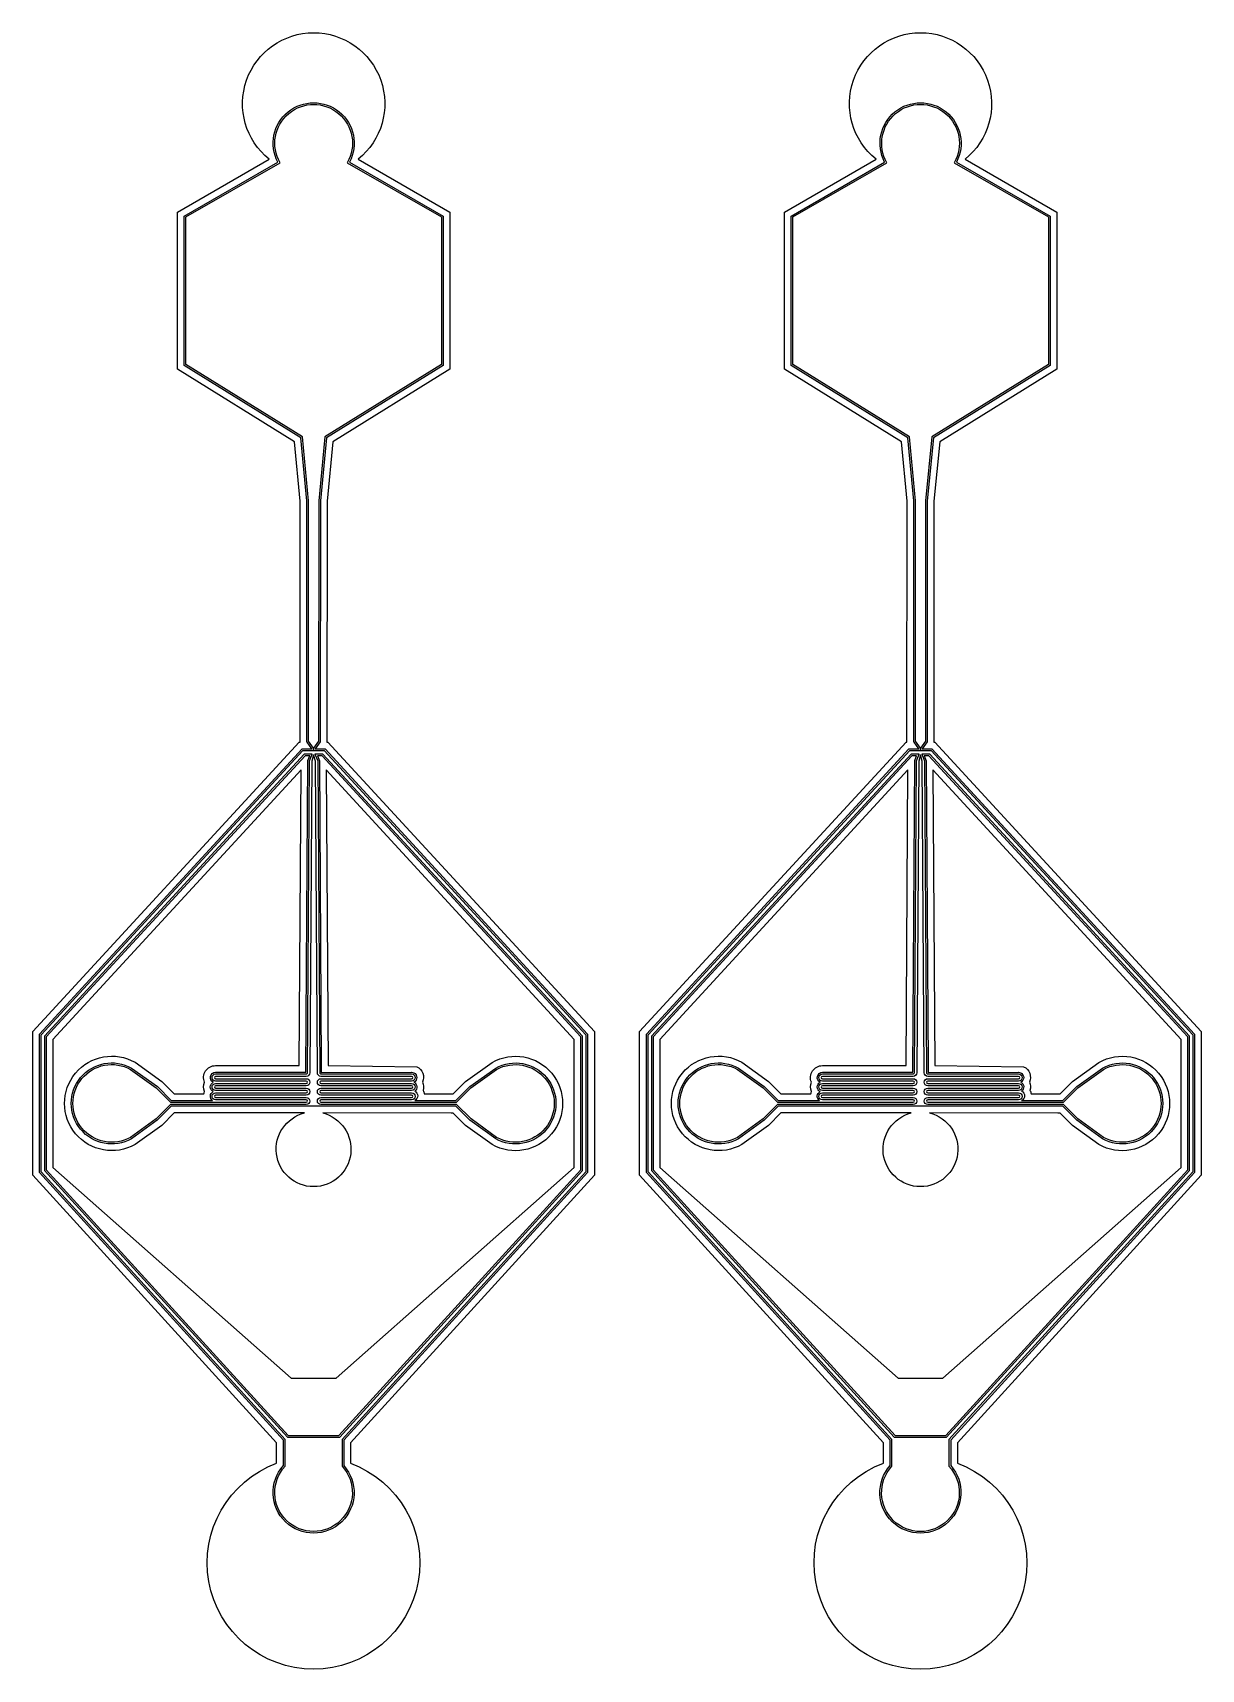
# Model space of a CAD drawing. Header units: inches. Extents: x -17.4 to 17.4, y -25.7 to 23.
import ezdxf

# ---------------------------------------------------------------- set-up
doc = ezdxf.new("R2010")
doc.units = ezdxf.units.IN
doc.header["$MEASUREMENT"] = 0

msp = doc.modelspace()

# ---------------------------------------------------------------- linework, layer by layer
for points in [[(-9.425, 1.854), (-9.425, 1.886), (-9.421, 9.026), (-9.592, 10.793), (-13.072, 12.952), (-13.072, 17.624), (-10.344, 19.199, -2.845548), (-7.699, 19.199), (-4.971, 17.624), (-4.971, 12.952), (-8.45, 10.793), (-8.621, 9.025), (-8.625, 1.854), (-8.596, 1.854), (-0.675, -6.753), (-0.675, -11.025), (-7.926, -18.987), (-7.926, -19.594, -5.579235), (-10.123, -19.594), (-10.123, -18.987), (-17.375, -11.025), (-17.375, -6.753), (-9.453, 1.854)], [(8.621, 1.854), (8.621, 1.886), (8.624, 9.026), (8.454, 10.793), (4.974, 12.952), (4.974, 17.624), (7.702, 19.199, -2.845548), (10.347, 19.199), (13.075, 17.624), (13.075, 12.952), (9.595, 10.793), (9.424, 9.025), (9.421, 1.854), (9.449, 1.854), (17.371, -6.753), (17.371, -11.025), (10.12, -18.987), (10.12, -19.594, -5.579235), (7.922, -19.594), (7.922, -18.987), (0.671, -11.025), (0.671, -6.753), (8.593, 1.854)], [(-9.225, 1.867), (-9.225, 1.886), (-9.221, 9.036), (-9.403, 10.911), (-12.872, 13.063), (-12.872, 17.509), (-10.089, 19.115, -1.651909), (-7.954, 19.115), (-5.171, 17.509), (-5.171, 13.063), (-8.64, 10.911), (-8.821, 9.035), (-8.825, 1.867), (-8.972, 1.658), (-8.972, 1.654), (-8.684, 1.654), (-0.875, -6.831), (-0.875, -10.948), (-8.126, -18.91), (-8.126, -19.667, -2.233973), (-9.923, -19.667), (-9.923, -18.91), (-17.175, -10.948), (-17.175, -6.831), (-9.365, 1.654), (-9.077, 1.654), (-9.077, 1.658), (-9.215, 1.854)], [(8.821, 1.867), (8.821, 1.886), (8.824, 9.036), (8.643, 10.911), (5.174, 13.063), (5.174, 17.509), (7.957, 19.115, -1.651909), (10.092, 19.115), (12.875, 17.509), (12.875, 13.063), (9.406, 10.911), (9.224, 9.035), (9.221, 1.867), (9.074, 1.658), (9.074, 1.654), (9.362, 1.654), (17.171, -6.831), (17.171, -10.948), (9.92, -18.91), (9.92, -19.667, -2.233973), (8.122, -19.667), (8.122, -18.91), (0.871, -10.948), (0.871, -6.831), (8.68, 1.654), (8.969, 1.654), (8.969, 1.658), (8.831, 1.854)]]:
    msp.add_lwpolyline(points, format="xyb", close=True)
for points in [[(-9.175, 1.883), (-9.171, 9.038), (-9.355, 10.94), (-12.822, 13.091), (-12.822, 17.48), (-10.022, 19.096, -1.732051), (-8.021, 19.096), (-5.221, 17.48), (-5.221, 13.091), (-8.687, 10.94), (-8.871, 9.037), (-8.875, 1.883), (-9.022, 1.674), (-9.022, 1.604), (-8.706, 1.604), (-0.925, -6.851), (-0.925, -10.929), (-8.176, -18.891), (-8.176, -19.687, -2.283917), (-9.873, -19.687), (-9.873, -18.891), (-17.125, -10.929), (-17.125, -6.851), (-9.343, 1.604), (-9.027, 1.604), (-9.027, 1.674), (-9.175, 1.883)], [(8.871, 1.883), (8.874, 9.038), (8.691, 10.94), (5.224, 13.091), (5.224, 17.48), (8.024, 19.096, -1.732051), (10.025, 19.096), (12.825, 17.48), (12.825, 13.091), (9.358, 10.94), (9.174, 9.037), (9.171, 1.883), (9.024, 1.674), (9.024, 1.604), (9.34, 1.604), (17.121, -6.851), (17.121, -10.929), (9.87, -18.891), (9.87, -19.687, -2.283917), (8.172, -19.687), (8.172, -18.891), (0.921, -10.929), (0.921, -6.851), (8.702, 1.604), (9.019, 1.604), (9.019, 1.674), (8.871, 1.883)], [(-4.936, -8.926), (-8.807, -8.925, -1), (-8.807, -8.715), (-6.108, -8.715, 1), (-6.108, -8.645), (-8.807, -8.645, -1), (-8.807, -8.435), (-6.108, -8.435, 1), (-6.108, -8.365), (-8.807, -8.365, -1), (-8.807, -8.155), (-6.108, -8.155, 1), (-6.108, -8.085), (-8.807, -8.085, -0.414214), (-8.912, -7.98), (-8.971, 1.291), (-9.025, 1.479), (-9.075, 1.291), (-9.135, -7.98, -0.414214), (-9.24, -8.085), (-11.939, -8.085, 1), (-11.939, -8.155), (-9.24, -8.155, -1), (-9.24, -8.365), (-11.939, -8.365, 1), (-11.939, -8.435), (-9.24, -8.435, -1), (-9.24, -8.645), (-11.939, -8.645, 1), (-11.939, -8.715), (-9.24, -8.715, -1), (-9.24, -8.925), (-13.111, -8.925), (-13.277, -8.925), (-13.704, -9.352), (-14.466, -9.901, -1.695798), (-14.466, -7.879), (-13.702, -8.429), (-13.277, -8.855), (-13.111, -8.855), (-9.24, -8.855, 0.999885), (-9.24, -8.785), (-11.939, -8.785, -1), (-11.939, -8.575), (-9.24, -8.575, 1), (-9.24, -8.505), (-11.939, -8.505, -1), (-11.939, -8.295), (-9.24, -8.295, 1), (-9.24, -8.225), (-11.939, -8.225, -1), (-11.939, -8.015), (-9.24, -8.015, 0.414214), (-9.205, -7.98), (-9.145, 1.3), (-9.065, 1.504), (-9.299, 1.504), (-17.025, -6.89), (-17.025, -10.89), (-9.802, -18.82), (-8.247, -18.82), (-1.025, -10.89), (-1.025, -6.89), (-8.75, 1.504), (-8.985, 1.504), (-8.901, 1.3), (-8.842, -7.98, 0.414214), (-8.807, -8.015), (-6.108, -8.015, -1), (-6.108, -8.225), (-8.807, -8.225, 1), (-8.807, -8.295), (-6.108, -8.295, -1), (-6.108, -8.505), (-8.807, -8.505, 1), (-8.807, -8.575), (-6.108, -8.575, -1), (-6.108, -8.785), (-8.807, -8.785, 0.999885), (-8.807, -8.855), (-4.936, -8.856), (-4.771, -8.856), (-4.346, -8.43), (-3.582, -7.88, -1.695798), (-3.582, -9.901), (-4.343, -9.353), (-4.77, -8.926), (-4.936, -8.926)], [(13.109, -8.926), (9.238, -8.925, -1), (9.238, -8.715), (11.937, -8.715, 1), (11.937, -8.645), (9.238, -8.645, -1), (9.238, -8.435), (11.937, -8.435, 1), (11.937, -8.365), (9.238, -8.365, -1), (9.238, -8.155), (11.937, -8.155, 1), (11.937, -8.085), (9.238, -8.085, -0.414214), (9.133, -7.98), (9.075, 1.291), (9.021, 1.479), (8.971, 1.291), (8.911, -7.98, -0.414214), (8.806, -8.085), (6.107, -8.085, 1), (6.107, -8.155), (8.806, -8.155, -1), (8.806, -8.365), (6.107, -8.365, 1), (6.107, -8.435), (8.806, -8.435, -1), (8.806, -8.645), (6.107, -8.645, 1), (6.107, -8.715), (8.806, -8.715, -1), (8.806, -8.925), (4.934, -8.925), (4.769, -8.925), (4.342, -9.352), (3.58, -9.901, -1.695798), (3.58, -7.879), (4.343, -8.429), (4.769, -8.855), (4.934, -8.855), (8.806, -8.855, 0.999885), (8.806, -8.785), (6.107, -8.785, -1), (6.107, -8.575), (8.806, -8.575, 1), (8.806, -8.505), (6.107, -8.505, -1), (6.107, -8.295), (8.806, -8.295, 1), (8.806, -8.225), (6.107, -8.225, -1), (6.107, -8.015), (8.806, -8.015, 0.414214), (8.841, -7.98), (8.901, 1.3), (8.981, 1.504), (8.746, 1.504), (1.021, -6.89), (1.021, -10.89), (8.243, -18.82), (9.799, -18.82), (17.021, -10.89), (17.021, -6.89), (9.296, 1.504), (9.061, 1.504), (9.145, 1.3), (9.203, -7.98, 0.414214), (9.238, -8.015), (11.937, -8.015, -1), (11.937, -8.225), (9.238, -8.225, 1), (9.238, -8.295), (11.937, -8.295, -1), (11.937, -8.505), (9.238, -8.505, 1), (9.238, -8.575), (11.937, -8.575, -1), (11.937, -8.785), (9.238, -8.785, 0.999885), (9.238, -8.855), (13.11, -8.856), (13.275, -8.856), (13.7, -8.43), (14.464, -7.88, -1.695798), (14.464, -9.901), (13.703, -9.353), (13.275, -8.926), (13.11, -8.926)], [(-4.936, -8.976), (-8.807, -8.975), (-9.24, -8.975), (-13.111, -8.975), (-13.256, -8.975), (-13.671, -9.39), (-14.439, -9.943, -1.700653), (-14.439, -7.837), (-13.67, -8.391), (-13.256, -8.805), (-13.111, -8.805), (-12.031, -8.805, -0.56771), (-12.006, -8.54, -0.631995), (-12.006, -8.26, -0.799615), (-11.939, -7.965), (-9.255, -7.965), (-9.195, 1.31), (-9.138, 1.454), (-9.278, 1.454), (-16.975, -6.909), (-16.975, -10.87), (-9.78, -18.77), (-8.269, -18.77), (-1.075, -10.87), (-1.075, -6.909), (-8.772, 1.454), (-8.91, 1.454), (-8.851, 1.3), (-8.794, -7.764), (-8.795, -7.968), (-6.108, -7.965), (-6.042, -7.98, -0.631995), (-6.042, -8.26, -0.567712), (-6.017, -8.525, -0.632499), (-6.017, -8.805), (-4.936, -8.806), (-4.792, -8.806), (-4.378, -8.392), (-3.608, -7.838, -1.700653), (-3.609, -9.944), (-4.375, -9.391), (-4.791, -8.976), (-4.936, -8.976)], [(-4.936, -9.176), (-8.752, -9.175, -8.058703), (-9.296, -9.175), (-13.111, -9.175), (-13.173, -9.175), (-13.541, -9.543), (-14.331, -10.112, -1.717564), (-14.331, -7.668), (-13.54, -8.238), (-13.173, -8.605), (-13.111, -8.605), (-12.286, -8.605, -0.048164), (-12.265, -8.54, -0.205511), (-12.265, -8.26, -0.538593), (-11.939, -7.765), (-9.454, -7.765), (-9.396, 1.029), (-16.775, -6.987), (-16.775, -10.793), (-9.692, -17.067), (-8.357, -17.067), (-1.275, -10.793), (-1.275, -6.987), (-8.653, 1.029), (-8.594, -7.763), (-5.956, -7.8, -0.403071), (-5.782, -8.26, -0.175545), (-5.768, -8.502, -0.077432), (-5.733, -8.605), (-4.936, -8.606), (-4.874, -8.606), (-4.508, -8.239), (-3.716, -7.669, -1.717564), (-3.717, -10.113), (-4.505, -9.544), (-4.874, -9.176), (-4.936, -9.176)], [(13.109, -8.976), (9.238, -8.975), (8.806, -8.975), (4.934, -8.975), (4.789, -8.975), (4.374, -9.39), (3.607, -9.943, -1.700653), (3.607, -7.837), (4.376, -8.391), (4.79, -8.805), (4.934, -8.805), (6.015, -8.805, -0.56771), (6.04, -8.54, -0.631995), (6.04, -8.26, -0.799615), (6.107, -7.965), (8.791, -7.965), (8.851, 1.31), (8.908, 1.454), (8.768, 1.454), (1.071, -6.909), (1.071, -10.87), (8.265, -18.77), (9.777, -18.77), (16.971, -10.87), (16.971, -6.909), (9.274, 1.454), (9.136, 1.454), (9.195, 1.3), (9.252, -7.764), (9.25, -7.968), (11.937, -7.965), (12.004, -7.98, -0.631995), (12.004, -8.26, -0.567712), (12.029, -8.525, -0.632499), (12.029, -8.805), (13.11, -8.806), (13.254, -8.806), (13.668, -8.392), (14.437, -7.838, -1.700653), (14.437, -9.944), (13.67, -9.391), (13.255, -8.976), (13.11, -8.976)], [(13.109, -9.176), (9.294, -9.175, -8.058703), (8.75, -9.175), (4.934, -9.175), (4.872, -9.175), (4.504, -9.543), (3.715, -10.112, -1.717564), (3.715, -7.668), (4.506, -8.238), (4.873, -8.605), (4.934, -8.605), (5.76, -8.605, -0.048164), (5.78, -8.54, -0.205511), (5.78, -8.26, -0.538593), (6.107, -7.765), (8.592, -7.765), (8.649, 1.029), (1.271, -6.987), (1.271, -10.793), (8.354, -17.067), (9.688, -17.067), (16.771, -10.793), (16.771, -6.987), (9.393, 1.029), (9.452, -7.763), (12.09, -7.8, -0.403071), (12.264, -8.26, -0.175545), (12.278, -8.502, -0.077432), (12.312, -8.605), (13.11, -8.606), (13.171, -8.606), (13.538, -8.239), (14.33, -7.669, -1.717564), (14.329, -10.113), (13.54, -9.544), (13.172, -9.176), (13.11, -9.176)]]:
    msp.add_lwpolyline(points, format="xyb")

doc.saveas('drawing.dxf')
